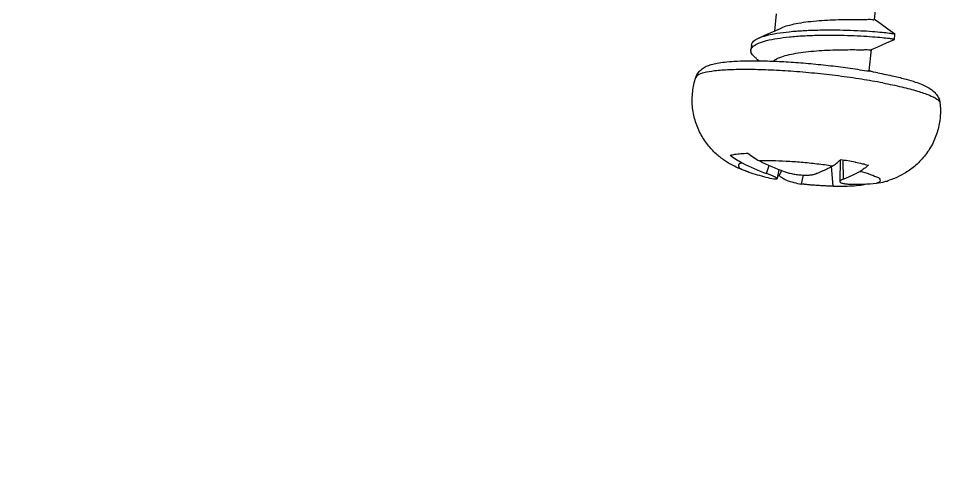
# Model space of a CAD drawing. Header units: millimetres. Extents: x -2947 to 97, y -3022 to 322.
# Drawn here: x -1546.74 to -1527.21, y -2127.1 to -2117.62 of the extents above; entities that cross this region are included whole.
import ezdxf

# ---------------------------------------------------------------- set-up
doc = ezdxf.new("R2010")
doc.units = ezdxf.units.MM
doc.layers.get('0').update_dxf_attribs({"linetype": 'CONTINUOUS'})

msp = doc.modelspace()

# ---------------------------------------------------------------- linework, layer by layer
at = {"color": 7}
for p, q in [((-1528.606, -2117.639), (-1528.559, -2117.189)), ((-1530.722, -2117.883), (-1530.684, -2117.515)), ((-1528.491, -2117.721), (-1528.607, -2117.637)), ((-1528.327, -2117.839), (-1528.491, -2117.721)), ((-1530.891, -2117.957), (-1531.058, -2118.03)), ((-1530.722, -2117.883), (-1530.891, -2117.957)), ((-1530.579, -2117.819), (-1530.722, -2117.883)), ((-1528.176, -2117.946), (-1528.327, -2117.839)), ((-1528.187, -2118.059), (-1528.175, -2117.948)), ((-1528.176, -2117.946), (-1528.175, -2117.948)), ((-1531.216, -2118.178), (-1531.227, -2118.289)), ((-1528.54, -2118.214), (-1528.355, -2118.133)), ((-1528.355, -2118.133), (-1528.188, -2118.06)), ((-1528.187, -2118.059), (-1528.188, -2118.06)), ((-1528.719, -2118.722), (-1528.672, -2118.273)), ((-1528.679, -2118.275), (-1528.678, -2118.272)), ((-1528.673, -2118.274), (-1528.54, -2118.214)), ((-1531.104, -2118.467), (-1531.041, -2118.511)), ((-1528.695, -2118.739), (-1528.72, -2118.72)), ((-1530.895, -2120.897), (-1530.841, -2120.725)), ((-1529.333, -2120.61), (-1529.341, -2121.067)), ((-1529.264, -2121.013), (-1529.271, -2120.614)), ((-1530.634, -2120.811), (-1530.671, -2121.005)), ((-1530.576, -2120.834), (-1530.63, -2120.941)), ((-1530.154, -2121.118), (-1530.111, -2120.93)), ((-1529.483, -2121.166), (-1529.52, -2120.747))]:
    msp.add_line(p, q, dxfattribs=at)
for centre, radius, start, end in [((-1530.709, -2130.207), 11.645, 79.2407, 80.1699), ((-1529.264, -2116.4), 4.784, 243.2936, 250.0687), ((-1528.892, -2116.356), 4.784, 243.2936, 250.0687), ((-1530.808, -2130.133), 9.642, 79.2789, 81.1636), ((-1529.393, -2115.167), 6, 251.7399, 255.3263), ((-1530.508, -2119.426), 1.598, 255.3233, 261.5709), ((-1528.957, -2110.233), 10.838, 260.9729, 261.124), ((-1529.918, -2119.53), 1.606, 249.6445, 261.554), ((-1529.007, -2116.831), 4.292, 268.6092, 275.8923), ((-1529.052, -2120.046), 1.104, 275.8872, 283.9187), ((-1528.68, -2120.002), 1.104, 275.8862, 285.1998), ((-1528.87, -2119.302), 1.83, 285.1904, 288.227), ((-1529.379, -2116.859), 4.308, 268.6151, 270.4857), ((-1529.379, -2116.88), 4.287, 270.483, 275.8953)]:
    msp.add_arc(centre, radius, start, end, dxfattribs=at)
for points, start_tangent, end_tangent in [([(-1537.598, -2101.157), (-1544.582, -2103.629), (-1551.096, -2106.013), (-1557.177, -2108.311), (-1562.837, -2110.518), (-1568.079, -2112.624), (-1572.975, -2114.647), (-1577.835, -2116.712), (-1583, -2118.974)], (-0.944485, -0.328555), (-0.913677, -0.406441)), ([(-1529.984, -2106.396), (-1546.533, -2116.995), (-1562.418, -2127.987), (-1578.119, -2139.801), (-1589.739, -2149.283)], (-0.851036, -0.525107), (-0.763113, -0.646265)), ([(-1529.107, -2117.642), (-1529.317, -2117.645), (-1529.547, -2117.653), (-1529.783, -2117.668), (-1530.011, -2117.69), (-1530.224, -2117.721), (-1530.408, -2117.761), (-1530.557, -2117.809), (-1530.579, -2117.819)], (-0.999977, -0.006777), (-0.913409, -0.407043)), ([(-1528.612, -2117.637), (-1528.613, -2117.641), (-1528.666, -2117.643), (-1528.77, -2117.643), (-1528.921, -2117.642), (-1529.107, -2117.642)], (-0.22856, -0.97353), (-0.999977, -0.006777)), ([(-1531.177, -2118.205), (-1531.065, -2118.139), (-1530.895, -2118.083), (-1530.673, -2118.039), (-1530.41, -2118.005), (-1530.116, -2117.982), (-1529.804, -2117.97), (-1529.489, -2117.968), (-1529.182, -2117.973), (-1528.899, -2117.985), (-1528.65, -2118.001), (-1528.447, -2118.019), (-1528.299, -2118.036), (-1528.211, -2118.05), (-1528.188, -2118.059)], (0.744846, 0.667236), (0.663873, -0.747845)), ([(-1531.058, -2118.03), (-1530.894, -2117.975), (-1530.736, -2117.94)], (0.920432, 0.390904), (0.98343, 0.181291)), ([(-1530.736, -2117.94), (-1530.675, -2117.93), (-1530.413, -2117.895), (-1530.12, -2117.872), (-1529.809, -2117.86), (-1529.493, -2117.857), (-1529.186, -2117.862), (-1528.901, -2117.874), (-1528.65, -2117.889), (-1528.444, -2117.907), (-1528.293, -2117.924), (-1528.202, -2117.939), (-1528.177, -2117.947)], (0.98343, 0.181291), (0.849122, -0.528197)), ([(-1531.216, -2118.178), (-1531.215, -2118.173), (-1531.17, -2118.098), (-1531.062, -2118.032), (-1531.058, -2118.03)], (0.086796, 0.996226), (0.920432, 0.390904)), ([(-1531.103, -2118.466), (-1531.128, -2118.448), (-1531.209, -2118.361), (-1531.227, -2118.289)], (-0.816484, 0.577369), (0.075567, 0.997141)), ([(-1531.227, -2118.289), (-1531.226, -2118.28), (-1531.177, -2118.205)], (0.075567, 0.997141), (0.744846, 0.667236)), ([(-1530.75, -2118.516), (-1530.72, -2118.494), (-1530.611, -2118.439), (-1530.46, -2118.391), (-1530.275, -2118.353), (-1530.064, -2118.323), (-1529.838, -2118.301), (-1529.606, -2118.287), (-1529.381, -2118.279), (-1529.173, -2118.276)], (0.752005, 0.659157), (0.999977, 0.006777)), ([(-1529.173, -2118.276), (-1528.987, -2118.276), (-1528.836, -2118.277), (-1528.732, -2118.278), (-1528.679, -2118.275)], (0.999977, 0.006777), (0.435784, 0.900051)), ([(-1532.392, -2118.863), (-1532.339, -2118.762), (-1532.259, -2118.683), (-1532.167, -2118.628), (-1532.064, -2118.591), (-1531.94, -2118.562), (-1531.784, -2118.538), (-1531.58, -2118.521), (-1531.314, -2118.511), (-1530.97, -2118.512), (-1530.581, -2118.526), (-1530.17, -2118.553), (-1529.747, -2118.592), (-1529.326, -2118.641), (-1528.918, -2118.7), (-1528.721, -2118.733)], (0.314538, 0.949245), (0.985292, -0.170882)), ([(-1528.429, -2118.98), (-1528.882, -2118.902), (-1529.371, -2118.833), (-1529.877, -2118.776), (-1530.38, -2118.734), (-1530.861, -2118.707), (-1531.301, -2118.696), (-1531.685, -2118.703), (-1531.996, -2118.727), (-1532.223, -2118.767), (-1532.357, -2118.822), (-1532.389, -2118.864)], (-0.982391, 0.186837), (-0.383202, -0.923664)), ([(-1528.725, -2118.721), (-1528.726, -2118.725), (-1528.766, -2118.73)], (-0.267868, -0.963456), (-0.972157, 0.234332)), ([(-1528.535, -2118.766), (-1528.198, -2118.837), (-1527.94, -2118.902), (-1527.745, -2118.961), (-1527.598, -2119.016), (-1527.484, -2119.07), (-1527.392, -2119.128), (-1527.314, -2119.2), (-1527.253, -2119.293), (-1527.222, -2119.402)], (0.982391, -0.186837), (0.111777, -0.993733)), ([(-1531.273, -2120.865), (-1531.453, -2120.798), (-1531.615, -2120.722), (-1531.782, -2120.622), (-1531.963, -2120.479), (-1532.139, -2120.29), (-1532.296, -2120.047), (-1532.408, -2119.77), (-1532.464, -2119.474), (-1532.459, -2119.167), (-1532.392, -2118.863)], (-0.949644, 0.313331), (0.314538, 0.949245)), ([(-1528.429, -2118.98), (-1528.028, -2119.064), (-1527.697, -2119.152), (-1527.446, -2119.239), (-1527.286, -2119.322), (-1527.223, -2119.398), (-1527.223, -2119.402)], (0.982391, -0.186837), (-0.049405, -0.998779)), ([(-1527.222, -2119.402), (-1527.218, -2119.698), (-1527.272, -2119.992), (-1527.384, -2120.274), (-1527.552, -2120.531), (-1527.764, -2120.746), (-1527.982, -2120.898), (-1528.188, -2121), (-1528.298, -2121.04)], (0.111777, -0.993733), (-0.949717, -0.31311)), ([(-1531.664, -2120.51), (-1531.566, -2120.49), (-1531.441, -2120.476), (-1531.292, -2120.466)], (0.968291, 0.249823), (0.998981, 0.045127)), ([(-1531.414, -2120.674), (-1531.545, -2120.597), (-1531.664, -2120.51)], (-0.893562, 0.448939), (-0.770417, 0.637541)), ([(-1531.292, -2120.466), (-1531.174, -2120.553), (-1531.042, -2120.63)], (0.770417, -0.637541), (0.893562, -0.448939)), ([(-1531.414, -2120.674), (-1531.486, -2120.711), (-1531.485, -2120.757), (-1531.412, -2120.81), (-1531.273, -2120.865)], (-0.956396, -0.292072), (0.94258, -0.333982)), ([(-1529.504, -2120.739), (-1529.828, -2120.695), (-1530.159, -2120.662), (-1530.482, -2120.639), (-1530.781, -2120.628), (-1531.042, -2120.63)], (-0.988948, 0.148261), (-0.999425, -0.033901)), ([(-1529.504, -2120.739), (-1529.414, -2120.679), (-1529.327, -2120.605)], (0.872025, 0.489461), (0.722878, 0.690976)), ([(-1529.015, -2120.659), (-1528.871, -2120.688), (-1528.738, -2120.717)], (0.982391, -0.186837), (0.973737, -0.227676)), ([(-1528.738, -2120.717), (-1528.825, -2120.791), (-1528.915, -2120.851)], (-0.722878, -0.690976), (-0.872025, -0.489461)), ([(-1530.671, -2121.005), (-1530.672, -2121.001), (-1530.678, -2120.994), (-1530.69, -2120.985), (-1530.707, -2120.975), (-1530.73, -2120.964), (-1530.757, -2120.952), (-1530.787, -2120.939), (-1530.819, -2120.926), (-1530.855, -2120.912), (-1530.895, -2120.897)], (0.108921, 0.99405), (-0.940272, 0.340424)), ([(-1530.523, -2120.853), (-1530.481, -2120.868), (-1530.437, -2120.88), (-1530.392, -2120.892), (-1530.344, -2120.903), (-1530.293, -2120.912), (-1530.24, -2120.92), (-1530.186, -2120.926), (-1530.133, -2120.929), (-1530.082, -2120.931), (-1530.033, -2120.93), (-1529.989, -2120.928), (-1529.949, -2120.923), (-1529.914, -2120.918), (-1529.881, -2120.91), (-1529.852, -2120.901)], (0.940272, -0.340424), (0.937597, 0.347724)), ([(-1529.852, -2120.901), (-1529.804, -2120.882), (-1529.752, -2120.861), (-1529.696, -2120.836), (-1529.636, -2120.808), (-1529.572, -2120.775), (-1529.504, -2120.739)], (0.937597, 0.347724), (0.872025, 0.489461)), ([(-1529.264, -2121.013), (-1529.215, -2120.994), (-1529.163, -2120.973), (-1529.107, -2120.948), (-1529.047, -2120.92), (-1528.983, -2120.887), (-1528.915, -2120.851)], (0.937597, 0.347724), (0.872025, 0.489461)), ([(-1528.915, -2120.851), (-1528.711, -2120.908), (-1528.569, -2120.964), (-1528.496, -2121.016), (-1528.495, -2121.063), (-1528.567, -2121.1)], (0.971348, -0.237662), (-0.956396, -0.292072)), ([(-1530.743, -2121.006), (-1530.719, -2121.009), (-1530.701, -2121.011), (-1530.686, -2121.011), (-1530.677, -2121.009), (-1530.671, -2121.006), (-1530.671, -2121.005)], (0.989199, -0.14658), (0.108921, 0.99405)), ([(-1530.477, -2121.035), (-1530.558, -2120.996), (-1530.63, -2120.941)], (-0.937831, 0.347093), (-0.743658, 0.66856)), ([(-1530.101, -2121.125), (-1530.126, -2121.122), (-1530.154, -2121.118)], (-0.993029, 0.117869), (-0.989199, 0.14658)), ([(-1529.483, -2121.166), (-1529.527, -2121.165), (-1529.571, -2121.163), (-1529.618, -2121.161), (-1529.667, -2121.159), (-1529.719, -2121.156), (-1529.772, -2121.153), (-1529.826, -2121.15), (-1529.879, -2121.146), (-1529.93, -2121.142), (-1529.978, -2121.138), (-1530.022, -2121.134), (-1530.061, -2121.13), (-1530.095, -2121.126), (-1530.101, -2121.125)], (-0.999708, 0.024156), (-0.993029, 0.117869)), ([(-1529.264, -2121.013), (-1529.288, -2121.023), (-1529.308, -2121.033), (-1529.323, -2121.042), (-1529.334, -2121.052), (-1529.34, -2121.062), (-1529.341, -2121.067)], (-0.937597, -0.347724), (-0.019794, -0.999804)), ([(-1529.341, -2121.067), (-1529.34, -2121.072), (-1529.334, -2121.081), (-1529.322, -2121.09), (-1529.304, -2121.098), (-1529.281, -2121.104), (-1529.254, -2121.11), (-1529.223, -2121.114), (-1529.189, -2121.118), (-1529.152, -2121.12), (-1529.112, -2121.122)], (-0.019794, -0.999804), (0.999708, -0.024156))]:
    msp.add_spline(points, degree=3, dxfattribs=dict(at, start_tangent=start_tangent, end_tangent=end_tangent))

doc.saveas('drawing.dxf')
